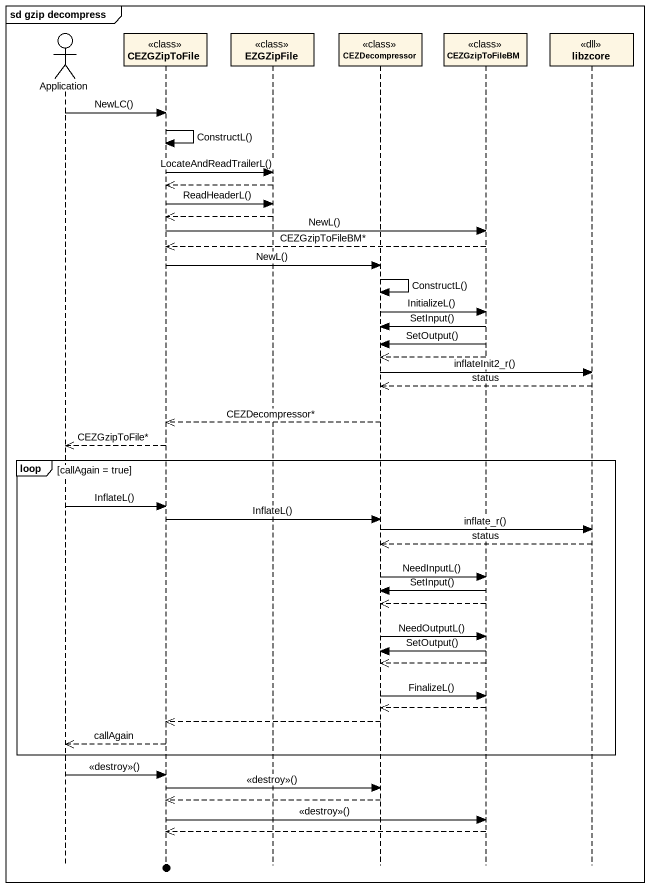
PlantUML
@startuml
mainframe sd gzip decompress
hide footbox
actor Application
participant CEZGZipToFile <<class>>
participant EZGZipFile <<class>>
participant CEZDecompressor <<class>>
participant CEZGzipToFileBM <<class>>
participant libzcore <<dll>>

Application -> CEZGZipToFile : NewLC()
CEZGZipToFile -> CEZGZipToFile : ConstructL()
CEZGZipToFile -> EZGZipFile : LocateAndReadTrailerL()
EZGZipFile -->> CEZGZipToFile
CEZGZipToFile -> EZGZipFile : ReadHeaderL()
EZGZipFile -->> CEZGZipToFile
CEZGZipToFile -> CEZGzipToFileBM : NewL()
CEZGzipToFileBM -->> CEZGZipToFile : CEZGzipToFileBM*
CEZGZipToFile -> CEZDecompressor : NewL()
CEZDecompressor -> CEZDecompressor : ConstructL()
CEZDecompressor -> CEZGzipToFileBM : InitializeL()
CEZGzipToFileBM -> CEZDecompressor : SetInput()
CEZGzipToFileBM -> CEZDecompressor : SetOutput()
CEZGzipToFileBM -->> CEZDecompressor
CEZDecompressor -> libzcore : inflateInit2_r()
libzcore -->> CEZDecompressor : status
CEZDecompressor -->> CEZGZipToFile : CEZDecompressor*
CEZGZipToFile -->> Application : CEZGzipToFile*
loop callAgain = true
  Application -> CEZGZipToFile : InflateL()
  CEZGZipToFile -> CEZDecompressor : InflateL()
  CEZDecompressor -> libzcore : inflate_r()
  libzcore -->> CEZDecompressor : status
  CEZDecompressor -> CEZGzipToFileBM : NeedInputL()
  CEZGzipToFileBM -> CEZDecompressor : SetInput()
  CEZGzipToFileBM -->> CEZDecompressor
  CEZDecompressor -> CEZGzipToFileBM : NeedOutputL()
  CEZGzipToFileBM -> CEZDecompressor : SetOutput()
  CEZGzipToFileBM -->> CEZDecompressor
  CEZDecompressor -> CEZGzipToFileBM : FinalizeL()
  CEZGzipToFileBM -->> CEZDecompressor
  CEZDecompressor -->> CEZGZipToFile
  CEZGZipToFile -->> Application : callAgain
end
Application -> CEZGZipToFile : <<destroy>>()
CEZGZipToFile -> CEZDecompressor : <<destroy>>()
CEZDecompressor -->> CEZGZipToFile
CEZGZipToFile -> CEZGzipToFileBM : <<destroy>>()
CEZGzipToFileBM -->> CEZGZipToFile
@enduml
